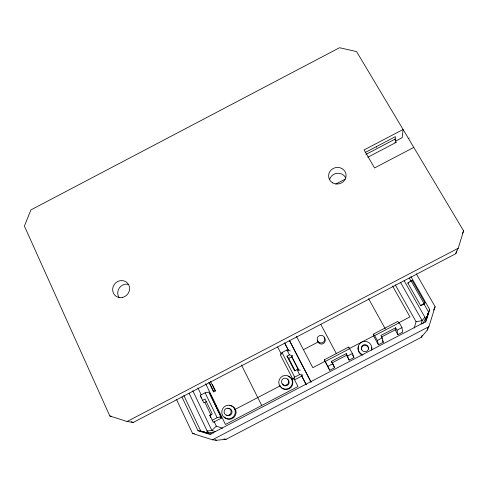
<?xml version="1.0" encoding="UTF-8"?>
<svg xmlns="http://www.w3.org/2000/svg" width="488" height="488" viewBox="0 0 488 488"><rect width="100%" height="100%" fill="white"/><g stroke="black" fill="none" stroke-linecap="round" stroke-linejoin="round"><path stroke-width="0.73" d="M395.115 140.08L395.445 136.634L365.14 152.524M395.176 329.87L395.664 327.777L380.902 335.494L382.238 337.928L383.281 342.259L378.432 344.796L373.845 336.403L373.253 334.219L397.622 321.476L399.233 322.781L401.941 327.625L402.679 332.121L397.83 334.652L395.176 329.87L381.311 337.116M427.732 314.303L426.25 319.64L404.101 280.606M414.202 328.046L416.069 321.72L395.207 284.717M421.12 324.062L422.138 320.598L425.054 317.078M425.243 322.275L427.97 313.552L429.715 309.544L410.975 276.696M429.715 309.544L425.981 321.482L209.864 434.442L197.982 430.69L181.939 396.951M176.394 399.263L192.601 433.503L212.42 439.786L216.556 440.274L226.127 439.291L421.235 337.336L427.177 330.199L427.848 328.046M427.177 330.199L428.903 326.637L435.113 306.72L416.227 273.75M455.761 253.717L458.177 248.27L463.6 230.855L356.563 51.557L339.52 47.726L30.927 209.907L24.4 226.096L109.824 416.002L127.093 421.498L133.261 422.443L455.761 253.717L456.646 250.887M424.975 302.853L424.523 304.018L420.619 305.598L407.815 283.058L411.055 280.789L412.085 280.252L424.975 302.853L420.619 305.598M462.465 233.465L463.6 230.855M421.235 337.336L422.157 335.293M433.539 310.124L435.113 306.72M422.913 323.629L425.609 318.255M427.293 314.894L427.97 313.552L426.25 319.64L428.61 312.076L423.755 303.548M290.378 350.97L286.926 350.006L282.021 352.568L280.264 354.691L292.8 379.084L294.252 378.706L295.051 379.597L302.206 375.858M292.8 379.084L294.673 377.145L299.614 374.558L302.859 375.071M206.827 401.288L203.831 402.85L200.214 395.359L205.112 392.803L208.834 392.059L220.796 416.728L220.045 417.502L221.674 417.96L209.877 393.627M222.559 428.22L216.318 426.14L211.871 430.514L206.821 431.008M365.945 154.415L395.213 139.062L396.097 142.404L367.787 157.252M395.64 141.117L402.136 137.708L403.088 129.491L364.097 149.938L374.546 167.97L413.781 147.4M408.413 138.415L409.188 138.012M335.799 184.061L345.248 179.108M127.093 421.498L458.177 248.27M208.827 382.22L213.463 391.754L215.141 390.876L215.617 391.089L212.292 384.263M202.599 400.312L205.051 399.025L212.256 413.958L209.791 415.251L213.232 422.37L221.674 417.96M300.346 370.221L297.064 369.617L294.593 370.91L286.993 356.167L289.445 354.886L292.855 355.758M303.426 349.701L318.054 342.051M286.993 356.167L288.737 358.442L292.342 356.563M215.751 405.748L216.233 405.498M324.306 359.808L348.652 347.078L352.452 353.495L353.952 357.588L349.109 360.126L346.529 355.301L346.224 353.623L331.474 361.334L334.573 367.72L329.729 370.252L324.306 359.808L329.729 370.252M212.207 420.26L217.142 417.679L220.796 416.728M324.959 361.346L312.82 367.69L296.436 336.311M349.237 348.652L374.198 335.604M398.495 322.904L409.969 316.901L392.572 285.974M325.264 361.449L349.829 348.609M373.253 334.219L374.65 335.634L399.233 322.781M234.661 409.633L280.173 385.837M332.017 362.889L346.529 355.301M327.851 366.36L332.773 363.786L331.474 361.334M349.109 360.126L347.535 356.069L352.452 353.495M378.432 344.796L377.315 340.502L382.238 337.928M397.83 334.652L397.012 330.205L401.941 327.625M212.42 439.786L428.903 326.637M407.815 283.058L408.975 282.68M394.884 142.636L396.097 142.404M416.069 321.72L422.138 320.598L400.404 282.198M207.004 432.032L213.774 432.947M192.601 433.503L194.596 433.783M197.982 430.69L202.489 431.429M109.824 416.002L111.288 416.24M223.907 438.901L226.127 439.291M183.83 395.481L200.824 431.154L202.63 431.532M211.176 434.168L203.234 431.66L208.358 433.533L189.155 393.401M200.824 431.154L208.358 433.533M215.123 439.822L216.556 440.274M131.156 421.772L133.261 422.443M215.287 431.654L211.871 430.514L192.809 390.803M213.463 391.754L213.945 391.962L209.297 382.403M376.34 146.656L376.748 147.364M411.055 280.789L423.938 303.396M409.188 277.971L411.055 281.253M395.664 327.777L397.012 330.205M368.568 298.65L385.319 328.973M382.293 340.459L383.281 342.259M374.65 335.634L377.315 340.502M352.562 354.996L353.952 357.588M346.224 353.623L347.535 356.069M320.848 324.471L336.415 353.727M289.341 340.209L311.082 382.074M289.311 340.331L310.99 382.092M284.913 343.387L288.762 350.817M291.556 356.222L298.546 369.739M301.694 375.821L306.232 384.605M284.504 342.844L288.683 350.933M291.476 356.325L298.796 370.483M301.236 375.199L306.116 384.642M286.926 350.006L289.445 354.886M297.064 369.617L299.614 374.558M288.737 358.442L295.167 370.898M282.021 352.568L294.673 377.145M277.654 346.962L281.448 354.337M293.868 378.481L298.003 386.526L225.438 424.462L205.686 383.757M241.517 365.091L261.708 405.498M210.499 381.348L215.141 390.876M200.214 395.359L201.501 398.013M209.791 415.251L210.871 417.466M205.112 392.803L217.142 417.679M197.902 387.942L201.19 394.761M204.808 402.264L211.06 415.227M214.019 421.37L216.318 426.14M332.773 363.786L334.573 367.72M348.652 347.078L349.353 348.639M119.188 297.674A8.595 8.095 -48 0 1 119.444 287.792A8.595 8.095 -48 0 1 128.887 284.486M329.711 179.169A8.601 8.137 -11.7 0 1 337.092 173.307A8.601 8.137 -11.7 0 1 345.474 177.412M362.395 355.179A6.887 6.783 18.7 0 1 358.363 346.87M371.636 347.383A6.887 6.783 18.7 0 1 371.819 349.146M362.944 354.715A6.93 6.826 18.3 0 1 358.32 346.157A6.93 6.826 18.3 0 1 366.933 341.655A6.93 6.826 18.3 0 1 371.575 350.201M361.462 349.664A3.581 3.526 18.7 0 1 364.579 345.37A3.581 3.526 18.7 0 1 368.513 349.018M324.239 337.708A3.819 3.788 -9.3 0 1 322.751 343.839A3.819 3.788 -9.3 0 1 317.621 340.142M229.83 405.522A6.899 6.71 -72.3 0 1 235.442 415.331A6.899 6.71 -72.3 0 1 224.346 417.014M227.829 408.572A3.611 3.514 -72.1 0 1 231.977 412.732A3.611 3.514 -72.1 0 1 226.572 415.117M288.176 376.23A6.838 6.777 -71.3 0 1 291.275 387.143A6.838 6.777 -71.3 0 1 280.063 385.892M287.511 379.237A3.581 3.544 -70.7 0 1 287.975 384.892A3.581 3.544 -70.7 0 1 282.43 383.904M332.706 182.86A8.778 8.29 -11.9 0 0 346.096 175.808A8.778 8.29 -11.9 0 0 333.231 168.47A8.778 8.29 -11.9 0 0 332.706 182.86M122.573 297.412A8.772 8.247 -47.8 0 0 127.63 283.241A8.772 8.247 -47.8 0 0 113.149 286.669A8.772 8.247 -47.8 0 0 122.573 297.412M361.773 349.835A3.605 3.55 18.3 0 0 368.001 350.073A3.605 3.55 18.3 0 0 365.048 344.626A3.605 3.55 18.3 0 0 361.773 349.835M318.951 342.387A3.855 3.819 -9.9 0 0 324.862 339.288A3.855 3.819 -9.9 0 0 319.219 335.768A3.855 3.819 -9.9 0 0 318.951 342.387M233.008 417.216A6.942 6.753 -72.1 0 0 230.684 405.504A6.942 6.753 -72.1 0 0 221.894 413.58A6.942 6.753 -72.1 0 0 233.008 417.216M229.976 414.471A3.636 3.532 -72 0 0 228.768 408.34A3.636 3.532 -72 0 0 224.163 412.567A3.636 3.532 -72 0 0 229.976 414.471M288.725 388.356A6.887 6.82 -70.7 0 0 289.286 376.455A6.887 6.82 -70.7 0 0 278.776 381.976A6.887 6.82 -70.7 0 0 288.725 388.356M286.706 384.953A3.605 3.568 -70.2 0 0 287.005 378.725A3.605 3.568 -70.2 0 0 281.503 381.61A3.605 3.568 -70.2 0 0 286.706 384.953"/></g></svg>
